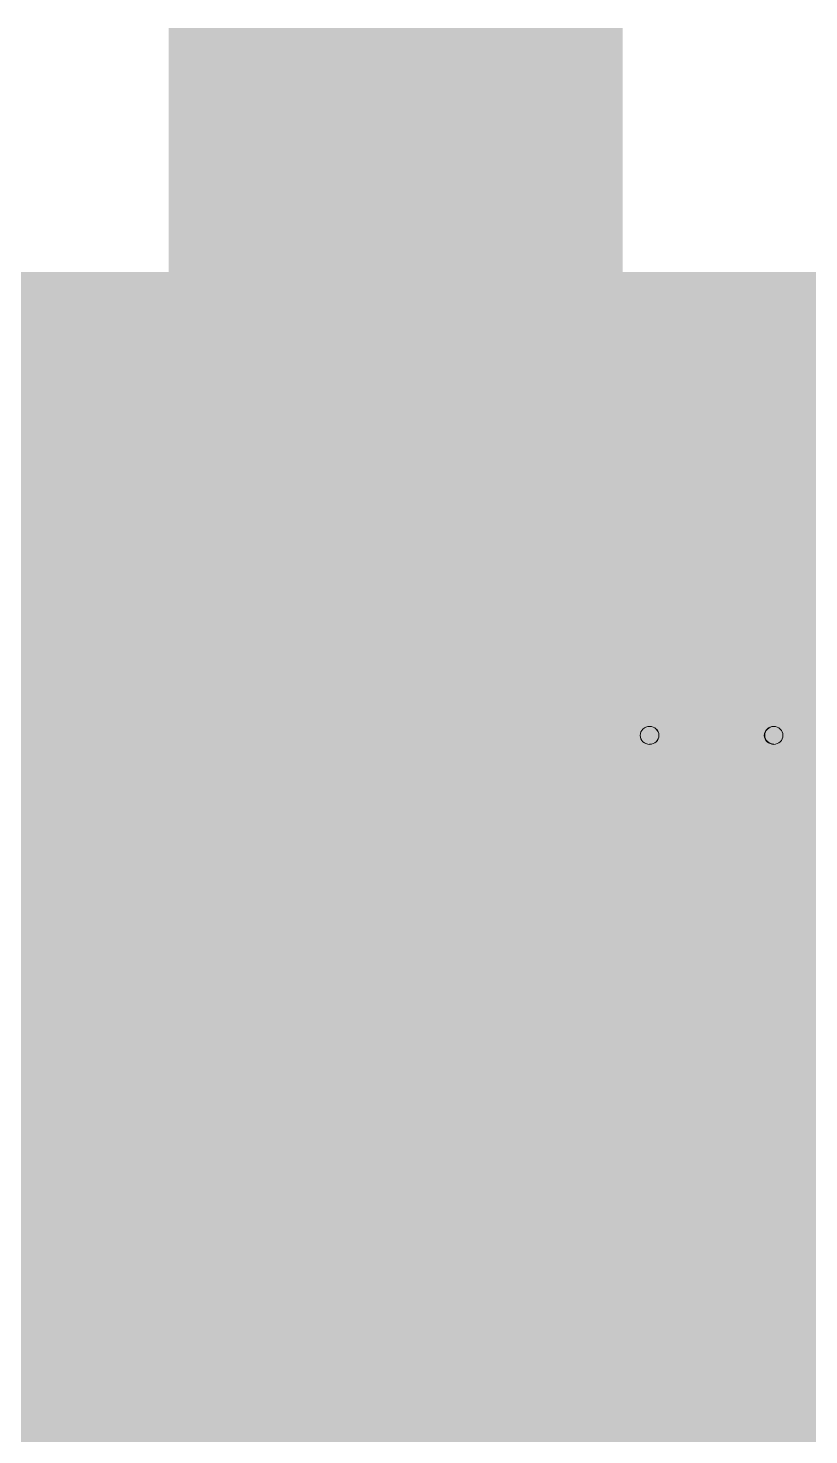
# Model space of a CAD drawing. Header units: millimetres. Extents: x 1 to 623, y -49 to 60.
# Drawn here: x 346.565 to 348.854, y 25.456 to 29.582 of the extents above; entities that cross this region are included whole.
import ezdxf

# ---------------------------------------------------------------- set-up
doc = ezdxf.new("R2010")
doc.units = ezdxf.units.MM
doc.header["$LTSCALE"] = 0.1
doc.layers.add('PDF6_Geometry', color=7, linetype='Continuous')
doc.layers.add('PDF6_Solid Fills', color=7, linetype='Continuous', true_color=0x8b8f90)

# ---------------------------------------------------------------- blocks, each defined once
blk = doc.blocks.new('ARDUINO')
at = {"layer": 'PDF6_Solid Fills', "lineweight": 20, "true_color": 0x9da0a1, "transparency": 33554559}
for points in [[(368.0042, 29.5218), (368.0042, 29.5957), (368.002, 29.5957), (366.6767, 29.5957), (366.6732, 29.5957), (366.6732, 29.5218), (366.6767, 29.5218)], [(368.0042, 29.3741), (368.0042, 29.448), (368.002, 29.448), (366.6767, 29.448), (366.6732, 29.448), (366.6732, 29.3741), (366.6767, 29.3741)], [(368.0042, 27.8971), (368.0042, 27.971), (368.002, 27.971), (366.6767, 27.971), (366.6732, 27.971), (366.6732, 27.8971), (366.6767, 27.8971)]]:
    blk.add_hatch(color=253, dxfattribs=at).paths.add_polyline_path(points)
at = {"layer": 'PDF6_Solid Fills', "lineweight": 20, "transparency": 33554559}
for points in [[(368.0042, 29.2264), (368.0042, 29.3003), (368.002, 29.3003), (366.6767, 29.3003), (366.6732, 29.3003), (366.6732, 29.2264), (366.6767, 29.2264)], [(368.0042, 29.0787), (368.0042, 29.1526), (368.002, 29.1526), (366.6767, 29.1526), (366.6732, 29.1526), (366.6732, 29.0787), (366.6767, 29.0787)], [(368.0042, 28.931), (368.0042, 29.0049), (368.002, 29.0049), (366.6767, 29.0049), (366.6732, 29.0049), (366.6732, 28.931), (366.6767, 28.931)], [(368.0042, 28.7833), (368.0042, 28.8571), (368.002, 28.8571), (366.6767, 28.8571), (366.6732, 28.8571), (366.6732, 28.7833), (366.6767, 28.7833)], [(368.0042, 28.6355), (368.0042, 28.7094), (368.002, 28.7094), (366.6767, 28.7094), (366.6732, 28.7094), (366.6732, 28.6355), (366.6767, 28.6355)], [(368.0042, 28.4879), (368.0042, 28.5617), (368.002, 28.5617), (366.6767, 28.5617), (366.6732, 28.5617), (366.6732, 28.4879), (366.6767, 28.4879)], [(368.0042, 28.3402), (368.0042, 28.4141), (368.002, 28.4141), (366.6767, 28.4141), (366.6732, 28.4141), (366.6732, 28.3402), (366.6767, 28.3402)], [(368.0042, 28.1925), (368.0042, 28.2664), (368.002, 28.2664), (366.6767, 28.2664), (366.6732, 28.2664), (366.6732, 28.1925), (366.6767, 28.1925)], [(368.0042, 28.0448), (368.0042, 28.1187), (368.002, 28.1187), (366.6767, 28.1187), (366.6732, 28.1187), (366.6732, 28.0448), (366.6767, 28.0448)], [(368.08, 27.9537), (368.2017, 27.9537), (368.2017, 27.9537, 0.418022), (368.2037, 27.9556), (368.2037, 27.9556), (368.2037, 28.0775), (368.2037, 28.0775, 0.413914), (368.2017, 28.0794), (368.2017, 28.0794), (368.08, 28.0794), (368.08, 28.0794, 0.416215), (368.0781, 28.0775), (368.0781, 28.0775), (368.0781, 27.9556), (368.0781, 27.9556, 0.42033)], [(368.08, 27.8159), (368.2017, 27.8159), (368.2017, 27.8159, 0.418022), (368.2037, 27.8178), (368.2037, 27.8178), (368.2037, 27.9396), (368.2037, 27.9396, 0.413914), (368.2017, 27.9415), (368.2017, 27.9415), (368.08, 27.9415), (368.08, 27.9415, 0.416215), (368.0781, 27.9396), (368.0781, 27.9396), (368.0781, 27.8178), (368.0781, 27.8178, 0.42033)], [(366.2886, 27.5225), (366.4104, 27.5225), (366.4104, 27.5225, 0.418022), (366.4123, 27.5243), (366.4123, 27.5243), (366.4123, 27.6462), (366.4123, 27.6462, 0.413914), (366.4104, 27.6481), (366.4104, 27.6481), (366.2886, 27.6481), (366.2886, 27.6481, 0.416215), (366.2867, 27.6462), (366.2867, 27.6462), (366.2867, 27.5243), (366.2867, 27.5243, 0.42033)], [(366.4766, 27.5225), (366.5984, 27.5225), (366.5984, 27.5225, 0.418022), (366.6003, 27.5243), (366.6003, 27.5243), (366.6003, 27.6462), (366.6003, 27.6462, 0.413914), (366.5984, 27.6481), (366.5984, 27.6481), (366.4766, 27.6481), (366.4766, 27.6481, 0.416215), (366.4747, 27.6462), (366.4747, 27.6462), (366.4747, 27.5243), (366.4747, 27.5243, 0.42033)], [(366.8474, 27.5225), (366.9692, 27.5225), (366.9692, 27.5225, 0.418022), (366.9711, 27.5243), (366.9711, 27.5243), (366.9711, 27.6462), (366.9711, 27.6462, 0.413914), (366.9692, 27.6481), (366.9692, 27.6481), (366.8474, 27.6481), (366.8474, 27.6481, 0.416215), (366.8455, 27.6462), (366.8455, 27.6462), (366.8455, 27.5243), (366.8455, 27.5243, 0.42033)], [(367.4785, 27.5225), (367.6003, 27.5225), (367.6003, 27.5225, 0.42033), (367.6022, 27.5243), (367.6022, 27.5243), (367.6022, 27.6462), (367.6022, 27.6462, 0.416215), (367.6003, 27.6481), (367.6003, 27.6481), (367.4785, 27.6481), (367.4785, 27.6481, 0.416215), (367.4766, 27.6462), (367.4766, 27.6462), (367.4766, 27.5243), (367.4766, 27.5243, 0.42033)], [(367.7503, 27.5225), (367.8721, 27.5225), (367.8721, 27.5225, 0.42033), (367.874, 27.5243), (367.874, 27.5243), (367.874, 27.6462), (367.874, 27.6462, 0.416215), (367.8721, 27.6481), (367.8721, 27.6481), (367.7503, 27.6481), (367.7503, 27.6481, 0.416215), (367.7485, 27.6462), (367.7485, 27.6462), (367.7485, 27.5243), (367.7485, 27.5243, 0.42033)], [(366.2886, 27.3846), (366.4104, 27.3846), (366.4104, 27.3846, 0.418022), (366.4123, 27.3865), (366.4123, 27.3865), (366.4123, 27.5083), (366.4123, 27.5083, 0.413914), (366.4104, 27.5102), (366.4104, 27.5102), (366.2886, 27.5102), (366.2886, 27.5102, 0.416215), (366.2867, 27.5083), (366.2867, 27.5083), (366.2867, 27.3865), (366.2867, 27.3865, 0.42033)], [(366.4766, 27.3846), (366.5984, 27.3846), (366.5984, 27.3846, 0.418022), (366.6003, 27.3865), (366.6003, 27.3865), (366.6003, 27.5083), (366.6003, 27.5083, 0.413914), (366.5984, 27.5102), (366.5984, 27.5102), (366.4766, 27.5102), (366.4766, 27.5102, 0.416215), (366.4747, 27.5083), (366.4747, 27.5083), (366.4747, 27.3865), (366.4747, 27.3865, 0.42033)], [(366.8474, 27.3846), (366.9692, 27.3846), (366.9692, 27.3846, 0.418022), (366.9711, 27.3865), (366.9711, 27.3865), (366.9711, 27.5083), (366.9711, 27.5083, 0.413914), (366.9692, 27.5102), (366.9692, 27.5102), (366.8474, 27.5102), (366.8474, 27.5102, 0.416215), (366.8455, 27.5083), (366.8455, 27.5083), (366.8455, 27.3865), (366.8455, 27.3865, 0.42033)], [(367.4785, 27.3846), (367.6003, 27.3846), (367.6003, 27.3846, 0.42033), (367.6022, 27.3865), (367.6022, 27.3865), (367.6022, 27.5083), (367.6022, 27.5083, 0.416215), (367.6003, 27.5102), (367.6003, 27.5102), (367.4785, 27.5102), (367.4785, 27.5102, 0.416215), (367.4766, 27.5083), (367.4766, 27.5083), (367.4766, 27.3865), (367.4766, 27.3865, 0.42033)], [(367.7503, 27.3846), (367.8721, 27.3846), (367.8721, 27.3846, 0.42033), (367.874, 27.3865), (367.874, 27.3865), (367.874, 27.5083), (367.874, 27.5083, 0.416215), (367.8721, 27.5102), (367.8721, 27.5102), (367.7503, 27.5102), (367.7503, 27.5102, 0.416215), (367.7485, 27.5083), (367.7485, 27.5083), (367.7485, 27.3865), (367.7485, 27.3865, 0.42033)], [(366.2886, 27.1649), (366.4104, 27.1649), (366.4104, 27.1649, 0.418022), (366.4123, 27.1668), (366.4123, 27.1668), (366.4123, 27.2887), (366.4123, 27.2887, 0.413914), (366.4104, 27.2906), (366.4104, 27.2906), (366.2886, 27.2906), (366.2886, 27.2906, 0.416215), (366.2867, 27.2887), (366.2867, 27.2887), (366.2867, 27.1668), (366.2867, 27.1668, 0.42033)], [(366.2886, 27.0271), (366.4104, 27.0271), (366.4104, 27.0271, 0.418022), (366.4123, 27.029), (366.4123, 27.029), (366.4123, 27.1508), (366.4123, 27.1508, 0.413914), (366.4104, 27.1527), (366.4104, 27.1527), (366.2886, 27.1527), (366.2886, 27.1527, 0.416215), (366.2867, 27.1508), (366.2867, 27.1508), (366.2867, 27.029), (366.2867, 27.029, 0.42033)], [(366.2886, 26.8074), (366.4104, 26.8074), (366.4104, 26.8074, 0.418022), (366.4123, 26.8093), (366.4123, 26.8093), (366.4123, 26.9311), (366.4123, 26.9311, 0.413914), (366.4104, 26.933), (366.4104, 26.933), (366.2886, 26.933), (366.2886, 26.933, 0.416215), (366.2867, 26.9311), (366.2867, 26.9311), (366.2867, 26.8093), (366.2867, 26.8093, 0.42033)], [(367.4007, 26.7746), (367.4592, 26.716), (367.542, 26.716), (367.6005, 26.7746), (367.6005, 26.8574), (367.542, 26.9159), (367.4592, 26.9159), (367.4007, 26.8574)], [(367.6861, 26.7746), (367.7446, 26.716), (367.8274, 26.716), (367.8859, 26.7746), (367.8859, 26.8574), (367.8274, 26.9159), (367.7446, 26.9159), (367.6861, 26.8574)], [(366.2886, 26.6696), (366.4104, 26.6696), (366.4104, 26.6696, 0.418022), (366.4123, 26.6715), (366.4123, 26.6715), (366.4123, 26.7933), (366.4123, 26.7933, 0.413914), (366.4104, 26.7952), (366.4104, 26.7952), (366.2886, 26.7952), (366.2886, 26.7952, 0.416215), (366.2867, 26.7933), (366.2867, 26.7933), (366.2867, 26.6715), (366.2867, 26.6715, 0.42033)], [(367.4007, 26.4891), (367.4592, 26.4305), (367.542, 26.4305), (367.6005, 26.4891), (367.6005, 26.5718), (367.542, 26.6303), (367.4592, 26.6303), (367.4007, 26.5718)], [(367.6861, 26.4891), (367.7446, 26.4305), (367.8274, 26.4305), (367.8859, 26.4891), (367.8859, 26.5718), (367.8274, 26.6303), (367.7446, 26.6303), (367.6861, 26.5718)], [(366.2886, 26.4499), (366.4104, 26.4499), (366.4104, 26.4499, 0.418022), (366.4123, 26.4518), (366.4123, 26.4518), (366.4123, 26.5736), (366.4123, 26.5736, 0.413914), (366.4104, 26.5755), (366.4104, 26.5755), (366.2886, 26.5755), (366.2886, 26.5755, 0.416215), (366.2867, 26.5736), (366.2867, 26.5736), (366.2867, 26.4518), (366.2867, 26.4518, 0.42033)], [(366.2886, 26.3121), (366.4104, 26.3121), (366.4104, 26.3121, 0.418022), (366.4123, 26.314), (366.4123, 26.314), (366.4123, 26.4358), (366.4123, 26.4358, 0.413914), (366.4104, 26.4377), (366.4104, 26.4377), (366.2886, 26.4377), (366.2886, 26.4377, 0.416215), (366.2867, 26.4358), (366.2867, 26.4358), (366.2867, 26.314), (366.2867, 26.314, 0.42033)], [(366.2886, 26.0924), (366.4104, 26.0924), (366.4104, 26.0924, 0.418022), (366.4123, 26.0943), (366.4123, 26.0943), (366.4123, 26.2161), (366.4123, 26.2161, 0.413914), (366.4104, 26.218), (366.4104, 26.218), (366.2886, 26.218), (366.2886, 26.218, 0.416215), (366.2867, 26.2161), (366.2867, 26.2161), (366.2867, 26.0943), (366.2867, 26.0943, 0.42033)], [(366.2886, 25.9545), (366.4104, 25.9545), (366.4104, 25.9545, 0.418022), (366.4123, 25.9564), (366.4123, 25.9564), (366.4123, 26.0783), (366.4123, 26.0783, 0.413914), (366.4104, 26.0802), (366.4104, 26.0802), (366.2886, 26.0802), (366.2886, 26.0802, 0.416215), (366.2867, 26.0783), (366.2867, 26.0783), (366.2867, 25.9564), (366.2867, 25.9564, 0.42033)], [(367.994, 25.7339), (368.1158, 25.7339), (368.1158, 25.7339, 0.418022), (368.1177, 25.7358), (368.1177, 25.7358), (368.1177, 25.8577), (368.1177, 25.8577, 0.413914), (368.1158, 25.8596), (368.1158, 25.8596), (367.994, 25.8596), (367.994, 25.8596, 0.416215), (367.9921, 25.8577), (367.9921, 25.8577), (367.9921, 25.7358), (367.9921, 25.7358, 0.42033)], [(367.994, 25.5961), (368.1158, 25.5961), (368.1158, 25.5961, 0.418022), (368.1177, 25.598), (368.1177, 25.598), (368.1177, 25.7198), (368.1177, 25.7198, 0.413914), (368.1158, 25.7217), (368.1158, 25.7217), (367.994, 25.7217), (367.994, 25.7217, 0.416215), (367.9921, 25.7198), (367.9921, 25.7198), (367.9921, 25.598), (367.9921, 25.598, 0.42033)]]:
    blk.add_hatch(color=256, dxfattribs=at).paths.add_polyline_path(points)
at = {"layer": 'PDF6_Solid Fills', "lineweight": 20, "true_color": 0x017481, "transparency": 33554559}
for points in [[(367.3383, 17.4148), (363.4689, 17.4148), (363.1821, 17.7016), (363.1518, 17.7016), (363.1404, 17.7021), (363.1299, 17.7038), (363.1189, 17.7065), (363.1084, 17.71), (363.0983, 17.7148), (363.0891, 17.7205), (363.0803, 17.7271), (363.072, 17.7345), (363.0645, 17.7429), (363.058, 17.7516), (363.0522, 17.7613), (363.0474, 17.7709), (363.0435, 17.7819), (363.0413, 17.7924), (363.0395, 17.8034), (363.0386, 17.8144), (363.0386, 28.7671), (363.0395, 28.7785), (363.0413, 28.7895), (363.0435, 28.8), (363.0474, 28.8105), (363.0522, 28.8206), (363.058, 28.8302), (363.0645, 28.839), (363.072, 28.8474), (363.0803, 28.8548), (363.0891, 28.8614), (363.0983, 28.8666), (363.1084, 28.8715), (363.1189, 28.8754), (363.1299, 28.878), (363.1404, 28.8798), (363.1518, 28.8802), (368.9457, 28.8802), (368.9567, 28.8798), (368.9676, 28.878), (368.9781, 28.8754), (368.9887, 28.8715), (368.9988, 28.8666), (369.0084, 28.8614), (369.0172, 28.8548), (369.0255, 28.8474), (369.033, 28.839), (369.0396, 28.8302), (369.0448, 28.8206), (369.0496, 28.8105), (369.0536, 28.8), (369.0562, 28.7895), (369.058, 28.7785), (369.0584, 28.7671), (369.058, 28.7671), (369.058, 18.5595), (369.0584, 18.5595), (369.0584, 17.8113), (369.058, 17.8003), (369.0562, 17.7894), (369.0536, 17.7788), (369.0496, 17.7679), (369.0448, 17.7578), (369.0396, 17.7486), (369.033, 17.7398), (369.0255, 17.7315), (369.0172, 17.724), (369.0084, 17.7174), (368.9988, 17.7117), (368.9887, 17.7069), (368.9781, 17.7034), (368.9676, 17.7007), (368.9567, 17.699), (368.9457, 17.6986), (367.6217, 17.6986)], [(367.3987, 27.5154), (367.3987, 27.5758), (367.0486, 27.5758), (367.0486, 27.5154), (367.0486, 27.455), (367.3987, 27.455)], [(366.7252, 25.7273), (366.7252, 25.7877), (366.3752, 25.7877), (366.3752, 25.7273), (366.3752, 25.6669), (366.7252, 25.6669)], [(367.6604, 25.7273), (367.6604, 25.7877), (367.3103, 25.7877), (367.3103, 25.7273), (367.3103, 25.6669), (367.6604, 25.6669)]]:
    blk.add_hatch(color=136, dxfattribs=at).paths.add_polyline_path(points)
at = {"layer": 'PDF6_Solid Fills', "lineweight": 20, "true_color": 0x8a7867, "transparency": 33554559}
for points in [[(368.3848, 28.6406), (368.3848, 28.737), (368.3281, 28.737), (368.3281, 28.6406), (368.3281, 28.5442), (368.3848, 28.5442)], [(368.3269, 27.9195), (368.3269, 27.8231), (368.3835, 27.8231), (368.3835, 27.9195), (368.3835, 28.0159), (368.3269, 28.0159)]]:
    blk.add_hatch(color=8, dxfattribs=at).paths.add_polyline_path(points)
h = blk.add_hatch(color=8, dxfattribs=at)
h.paths.add_polyline_path([(366.3756, 28.2322), (366.3756, 28.339)], flags=0)
h.paths.add_polyline_path([(366.3322, 28.3834, 0.405226), (366.3756, 28.339)], flags=0)
h.paths.add_polyline_path([(366.3756, 28.428, 0.403959), (366.3322, 28.3834)], flags=0)
h.paths.add_polyline_path([(366.3756, 28.428), (366.3756, 28.5266), (366.3756, 28.5804), (366.2575, 28.5804), (365.8988, 28.5804), (365.8705, 28.5804), (365.7807, 28.5804), (365.7807, 28.4283)], flags=0)
h.paths.add_polyline_path([(365.8255, 28.3834, 0.413721), (365.7807, 28.4283)], flags=0)
h.paths.add_polyline_path([(365.7807, 28.3387, 0.413312), (365.8255, 28.3834)], flags=0)
h.paths.add_polyline_path([(365.7807, 28.3387), (365.7807, 28.1903), (365.8705, 28.1903), (365.8988, 28.1903), (366.2575, 28.1903), (366.3756, 28.1903)], flags=0)
at = {"layer": 'PDF6_Solid Fills', "lineweight": 20, "true_color": 0xdddede, "transparency": 33554559}
h = blk.add_hatch(color=254, dxfattribs=at)
h.paths.add_polyline_path([(368.8099, 28.28, 0.414306), (368.6239, 28.466)], flags=0)
h.paths.add_polyline_path([(368.6239, 28.094, 0.414138), (368.8099, 28.28)], flags=0)
h.paths.add_polyline_path([(368.4379, 28.28, 0.414062), (368.6239, 28.094)], flags=0)
h.paths.add_polyline_path([(368.6239, 28.466, 0.414231), (368.4379, 28.28)], flags=0)
at = {"layer": 'PDF6_Solid Fills', "lineweight": 20, "true_color": 0xc2c5c6, "transparency": 33554559}
h = blk.add_hatch(color=9, dxfattribs=at)
h.paths.add_polyline_path([(366.3298, 28.3832, 0.414496), (366.3746, 28.3384)], flags=0)
h.paths.add_polyline_path([(366.3746, 28.428, 0.414886), (366.3298, 28.3832)], flags=0)
h.paths.add_polyline_path([(366.4194, 28.3832, 0.414496), (366.3746, 28.428)], flags=0)
h.paths.add_polyline_path([(366.3746, 28.3384, 0.414106), (366.4194, 28.3832)], flags=0)
for points in [[(368.0883, 27.9989), (368.0883, 27.9989), (368.0883, 27.9477), (368.0883, 27.9435), (368.0883, 27.8923), (368.0887, 27.8923), (368.0887, 27.8923, 0.403753), (368.1408, 27.8418), (368.1408, 27.8418, 0.403197), (368.193, 27.8923), (368.193, 27.8923), (368.1934, 27.8923), (368.1934, 27.9435), (368.1934, 27.9477), (368.1934, 27.9989), (368.1934, 27.9989, 0.41409), (368.1409, 28.0514), (368.1409, 28.0514, 0.414552)], [(366.2969, 27.5676), (366.2969, 27.5676), (366.2969, 27.5164), (366.2969, 27.5122), (366.2969, 27.4611), (366.2973, 27.4611), (366.2973, 27.4611, 0.403753), (366.3494, 27.4105), (366.3494, 27.4105, 0.403197), (366.4017, 27.461), (366.4017, 27.461), (366.402, 27.461), (366.402, 27.5122), (366.402, 27.5164), (366.402, 27.5676), (366.402, 27.5676, 0.414321), (366.3495, 27.6202), (366.3495, 27.6202, 0.414552)], [(366.485, 27.5676), (366.485, 27.5676), (366.485, 27.5164), (366.485, 27.5122), (366.4849, 27.4611), (366.4854, 27.4611), (366.4854, 27.4611, 0.403753), (366.5375, 27.4105), (366.5375, 27.4105, 0.403197), (366.5897, 27.461), (366.5897, 27.461), (366.5901, 27.461), (366.5901, 27.5122), (366.5901, 27.5164), (366.5901, 27.5676), (366.5901, 27.5676, 0.414321), (366.5375, 27.6202), (366.5375, 27.6202, 0.414552)], [(366.8558, 27.5676), (366.8558, 27.5676), (366.8558, 27.5164), (366.8558, 27.5122), (366.8558, 27.4611), (366.8562, 27.4611), (366.8562, 27.4611, 0.403753), (366.9083, 27.4105), (366.9083, 27.4105, 0.403197), (366.9605, 27.461), (366.9605, 27.461), (366.9609, 27.461), (366.9609, 27.5122), (366.9609, 27.5164), (366.9609, 27.5676), (366.9609, 27.5676, 0.41409), (366.9084, 27.6202), (366.9084, 27.6202, 0.414552)], [(367.4869, 27.5676), (367.4869, 27.5676), (367.4869, 27.5164), (367.4869, 27.5122), (367.4868, 27.4611), (367.4873, 27.4611), (367.4873, 27.4611, 0.403753), (367.5394, 27.4105), (367.5394, 27.4105, 0.403197), (367.5916, 27.461), (367.5916, 27.461), (367.592, 27.461), (367.592, 27.5122), (367.592, 27.5164), (367.592, 27.5676), (367.592, 27.5676, 0.41409), (367.5394, 27.6202), (367.5394, 27.6202, 0.414552)], [(367.7587, 27.5676), (367.7587, 27.5676), (367.7587, 27.5164), (367.7587, 27.5122), (367.7587, 27.4611), (367.7591, 27.4611), (367.7591, 27.4611, 0.403753), (367.8112, 27.4105), (367.8112, 27.4105, 0.403197), (367.8634, 27.461), (367.8634, 27.461), (367.8638, 27.461), (367.8638, 27.5122), (367.8638, 27.5164), (367.8638, 27.5676), (367.8638, 27.5676, 0.41409), (367.8113, 27.6202), (367.8113, 27.6202, 0.414552)], [(366.2969, 27.2101), (366.2969, 27.2101), (366.2969, 27.1589), (366.2969, 27.1547), (366.2969, 27.1035), (366.2973, 27.1035), (366.2973, 27.1035, 0.403753), (366.3494, 27.053), (366.3494, 27.053, 0.403197), (366.4017, 27.1035), (366.4017, 27.1035), (366.402, 27.1035), (366.402, 27.1547), (366.402, 27.1589), (366.402, 27.2101), (366.402, 27.2101, 0.414321), (366.3495, 27.2626), (366.3495, 27.2626, 0.414552)], [(366.2969, 26.8526), (366.2969, 26.8526), (366.2969, 26.8014), (366.2969, 26.7972), (366.2969, 26.746), (366.2973, 26.746), (366.2973, 26.746, 0.403753), (366.3494, 26.6954), (366.3494, 26.6954, 0.403197), (366.4017, 26.746), (366.4017, 26.746), (366.402, 26.746), (366.402, 26.7972), (366.402, 26.8014), (366.402, 26.8526), (366.402, 26.8526, 0.41409), (366.3495, 26.9052), (366.3495, 26.9052, 0.414321)], [(366.2969, 26.4951), (366.2969, 26.4951), (366.2969, 26.4438), (366.2969, 26.4397), (366.2969, 26.3885), (366.2973, 26.3885), (366.2973, 26.3885, 0.403753), (366.3494, 26.3379), (366.3494, 26.3379, 0.403197), (366.4017, 26.3885), (366.4017, 26.3885), (366.402, 26.3885), (366.402, 26.4396), (366.402, 26.4438), (366.402, 26.4951), (366.402, 26.4951, 0.414321), (366.3495, 26.5476), (366.3495, 26.5476, 0.414552)], [(366.2969, 26.1376), (366.2969, 26.1376), (366.2969, 26.0863), (366.2969, 26.0821), (366.2969, 26.031), (366.2973, 26.031), (366.2973, 26.031, 0.403753), (366.3494, 25.9804), (366.3494, 25.9804, 0.403197), (366.4017, 26.031), (366.4017, 26.031), (366.402, 26.031), (366.402, 26.0821), (366.402, 26.0863), (366.402, 26.1375), (366.402, 26.1375, 0.41409), (366.3495, 26.1901), (366.3495, 26.1901, 0.414321)], [(368.0024, 25.7791), (368.0023, 25.7791), (368.0023, 25.7279), (368.0023, 25.7237), (368.0023, 25.6725), (368.0028, 25.6725), (368.0028, 25.6725, 0.403753), (368.0549, 25.6219), (368.0549, 25.6219, 0.403197), (368.1071, 25.6725), (368.1071, 25.6725), (368.1075, 25.6725), (368.1075, 25.7237), (368.1075, 25.7279), (368.1075, 25.7791), (368.1075, 25.7791, 0.41409), (368.0549, 25.8317), (368.0549, 25.8317, 0.414321)]]:
    blk.add_hatch(color=9, dxfattribs=at).paths.add_polyline_path(points)
at = {"layer": 'PDF6_Solid Fills', "lineweight": 20, "true_color": 0xa1cbcf, "transparency": 33554559}
h = blk.add_hatch(color=9, dxfattribs=at)
h.paths.add_polyline_path([(367.1089, 27.6361, 0.413669), (367.0789, 27.6663)], flags=0)
h.paths.add_polyline_path([(367.0789, 27.6059, 0.414245), (367.1089, 27.6361)], flags=0)
h.paths.add_polyline_path([(367.0486, 27.6361, 0.414257), (367.0789, 27.6059)], flags=0)
h.paths.add_polyline_path([(367.0789, 27.6663, 0.413675), (367.0486, 27.6361)], flags=0)
h = blk.add_hatch(color=9, dxfattribs=at)
h.paths.add_polyline_path([(367.2054, 27.6361, 0.413356), (367.1753, 27.6663)], flags=0)
h.paths.add_polyline_path([(367.1753, 27.6059, 0.413935), (367.2054, 27.6361)], flags=0)
h.paths.add_polyline_path([(367.1451, 27.6361, 0.413676), (367.1753, 27.6059)], flags=0)
h.paths.add_polyline_path([(367.1753, 27.6663, 0.413096), (367.1451, 27.6361)], flags=0)
h = blk.add_hatch(color=9, dxfattribs=at)
h.paths.add_polyline_path([(367.302, 27.6361, 0.41264), (367.2717, 27.6663)], flags=0)
h.paths.add_polyline_path([(367.2717, 27.6059, 0.413223), (367.302, 27.6361)], flags=0)
h.paths.add_polyline_path([(367.2416, 27.6361, 0.413935), (367.2717, 27.6059)], flags=0)
h.paths.add_polyline_path([(367.2717, 27.6663, 0.413356), (367.2416, 27.6361)], flags=0)
h = blk.add_hatch(color=9, dxfattribs=at)
h.paths.add_polyline_path([(367.3987, 27.6361, 0.412059), (367.3685, 27.6663)], flags=0)
h.paths.add_polyline_path([(367.3685, 27.6059, 0.41264), (367.3987, 27.6361)], flags=0)
h.paths.add_polyline_path([(367.3383, 27.6361, 0.413365), (367.3685, 27.6059)], flags=0)
h.paths.add_polyline_path([(367.3685, 27.6663, 0.412783), (367.3383, 27.6361)], flags=0)
at = {"layer": 'PDF6_Solid Fills', "lineweight": 20, "true_color": 0x8a7867, "transparency": 33554559}
h = blk.add_hatch(color=8, dxfattribs=at)
h.paths.add_polyline_path([(368.4476, 27.4326), (368.4476, 27.4953)], flags=0)
h.paths.add_polyline_path([(368.4476, 27.5475), (368.4476, 27.6053), (368.4476, 27.6368), (368.3753, 27.6368), (368.1556, 27.6368), (368.1383, 27.6368), (368.0833, 27.6368), (368.0833, 27.5476)], flags=0)
h.paths.add_polyline_path([(368.0833, 27.4951), (368.0833, 27.4081), (368.1383, 27.4081), (368.1556, 27.4081), (368.3753, 27.4081), (368.4476, 27.4081)], flags=0)
at = {"layer": 'PDF6_Solid Fills', "lineweight": 20, "true_color": 0xe5540f, "transparency": 33554559}
for points in [[(367.3987, 27.5154), (367.3987, 27.5758), (367.0486, 27.5758), (367.0486, 27.5154), (367.0486, 27.455), (367.3987, 27.455)], [(366.7252, 25.7273), (366.7252, 25.7877), (366.3752, 25.7877), (366.3752, 25.7273), (366.3752, 25.6669), (366.7252, 25.6669)], [(367.6604, 25.7273), (367.6604, 25.7877), (367.3103, 25.7877), (367.3103, 25.7273), (367.3103, 25.6669), (367.6604, 25.6669)]]:
    blk.add_hatch(color=32, dxfattribs=at).paths.add_polyline_path(points)
at = {"layer": 'PDF6_Solid Fills', "lineweight": 20, "true_color": 0x11100d, "transparency": 33554559}
for points in [[(367.3987, 27.5154), (367.3987, 27.5758), (367.0486, 27.5758), (367.0486, 27.5154), (367.0486, 27.455), (367.3987, 27.455)], [(368.5484, 26.4617), (368.5484, 26.5743), (368.4688, 26.6539), (368.4689, 26.6769), (368.5484, 26.7565), (368.5484, 26.8691), (368.4688, 26.9486), (368.4689, 26.9716), (368.5484, 27.0512), (368.5484, 27.1638), (368.4688, 27.2434), (368.3564, 27.2434), (368.1741, 27.2434), (368.0616, 27.2434), (367.982, 27.1638), (367.982, 27.0512), (368.0616, 26.9716), (368.0616, 26.9486), (367.982, 26.8691), (367.982, 26.7565), (368.0616, 26.6769), (368.0616, 26.6539), (367.982, 26.5743), (367.982, 26.4617), (368.0616, 26.3822), (368.1741, 26.3822), (368.3564, 26.3822), (368.469, 26.3822)], [(366.7252, 25.7273), (366.7252, 25.7877), (366.3752, 25.7877), (366.3752, 25.7273), (366.3752, 25.6669), (366.7252, 25.6669)], [(367.6604, 25.7273), (367.6604, 25.7877), (367.3103, 25.7877), (367.3103, 25.7273), (367.3103, 25.6669), (367.6604, 25.6669)]]:
    blk.add_hatch(color=28, dxfattribs=at).paths.add_polyline_path(points)
at = {"layer": 'PDF6_Solid Fills', "lineweight": 20, "true_color": 0xa1cbcf, "transparency": 33554559}
h = blk.add_hatch(color=9, dxfattribs=at)
h.paths.add_polyline_path([(367.1089, 27.3946, 0.413669), (367.0789, 27.4248)], flags=0)
h.paths.add_polyline_path([(367.0789, 27.3644, 0.414245), (367.1089, 27.3946)], flags=0)
h.paths.add_polyline_path([(367.0486, 27.3946, 0.414257), (367.0789, 27.3644)], flags=0)
h.paths.add_polyline_path([(367.0789, 27.4248, 0.413675), (367.0486, 27.3946)], flags=0)
h = blk.add_hatch(color=9, dxfattribs=at)
h.paths.add_polyline_path([(367.2054, 27.3946, 0.413356), (367.1753, 27.4248)], flags=0)
h.paths.add_polyline_path([(367.1753, 27.3644, 0.413935), (367.2054, 27.3946)], flags=0)
h.paths.add_polyline_path([(367.1451, 27.3946, 0.413676), (367.1753, 27.3644)], flags=0)
h.paths.add_polyline_path([(367.1753, 27.4248, 0.413096), (367.1451, 27.3946)], flags=0)
h = blk.add_hatch(color=9, dxfattribs=at)
h.paths.add_polyline_path([(367.302, 27.3946, 0.41264), (367.2717, 27.4248)], flags=0)
h.paths.add_polyline_path([(367.2717, 27.3644, 0.413223), (367.302, 27.3946)], flags=0)
h.paths.add_polyline_path([(367.2416, 27.3946, 0.413935), (367.2717, 27.3644)], flags=0)
h.paths.add_polyline_path([(367.2717, 27.4248, 0.413356), (367.2416, 27.3946)], flags=0)
h = blk.add_hatch(color=9, dxfattribs=at)
h.paths.add_polyline_path([(367.3987, 27.3946, 0.412059), (367.3685, 27.4248)], flags=0)
h.paths.add_polyline_path([(367.3685, 27.3644, 0.41264), (367.3987, 27.3946)], flags=0)
h.paths.add_polyline_path([(367.3383, 27.3946, 0.413365), (367.3685, 27.3644)], flags=0)
h.paths.add_polyline_path([(367.3685, 27.4248, 0.412783), (367.3383, 27.3946)], flags=0)
at = {"layer": 'PDF6_Solid Fills', "lineweight": 20, "transparency": 33554559}
h = blk.add_hatch(color=256, dxfattribs=at)
h.paths.add_polyline_path([(368.1684, 27.1075, 0.4144), (368.1178, 27.1581)], flags=0)
h.paths.add_polyline_path([(368.1178, 27.057, 0.414038), (368.1684, 27.1075)], flags=0)
h.paths.add_polyline_path([(368.0673, 27.1075, 0.413761), (368.1178, 27.057)], flags=0)
h.paths.add_polyline_path([(368.1178, 27.1581, 0.414123), (368.0673, 27.1075)], flags=0)
h = blk.add_hatch(color=256, dxfattribs=at)
h.paths.add_polyline_path([(368.4631, 27.1075, 0.414742), (368.4126, 27.1581)], flags=0)
h.paths.add_polyline_path([(368.4126, 27.057, 0.41438), (368.4631, 27.1075)], flags=0)
h.paths.add_polyline_path([(368.3621, 27.1075, 0.413761), (368.4126, 27.057)], flags=0)
h.paths.add_polyline_path([(368.4126, 27.1581, 0.414123), (368.3621, 27.1075)], flags=0)
at = {"layer": 'PDF6_Solid Fills', "lineweight": 20, "true_color": 0xadb0b1, "transparency": 33554559}
for points in [[(367.5006, 26.7626, 0.414419), (367.5539, 26.8159), (367.5539, 26.8159, 0.414423), (367.5006, 26.8693), (367.5006, 26.8693, 0.414343), (367.4472, 26.8159), (367.4472, 26.8159, 0.414338)], [(367.786, 26.7626, 0.414014), (367.8395, 26.8159), (367.8395, 26.8159, 0.41402), (367.786, 26.8693), (367.786, 26.8693, 0.413838), (367.7327, 26.8159), (367.7327, 26.8159, 0.413833)], [(367.5006, 26.4771, 0.414682), (367.5539, 26.5304), (367.5539, 26.5304, 0.414747), (367.5006, 26.5838), (367.5006, 26.5838, 0.414666), (367.4472, 26.5304), (367.4472, 26.5304, 0.414601)], [(367.786, 26.4771, 0.414277), (367.8395, 26.5304), (367.8395, 26.5304, 0.414343), (367.786, 26.5838), (367.786, 26.5838, 0.414162), (367.7327, 26.5304), (367.7327, 26.5304, 0.414096)]]:
    blk.add_hatch(color=253, dxfattribs=at).paths.add_polyline_path(points)
at = {"layer": 'PDF6_Solid Fills', "lineweight": 20, "transparency": 33554559}
h = blk.add_hatch(color=256, dxfattribs=at)
h.paths.add_polyline_path([(368.1684, 26.8128, 0.4144), (368.1178, 26.8633)], flags=0)
h.paths.add_polyline_path([(368.1178, 26.7622, 0.41447), (368.1684, 26.8128)], flags=0)
h.paths.add_polyline_path([(368.0673, 26.8128, 0.414192), (368.1178, 26.7622)], flags=0)
h.paths.add_polyline_path([(368.1178, 26.8633, 0.414123), (368.0673, 26.8128)], flags=0)
h = blk.add_hatch(color=256, dxfattribs=at)
h.paths.add_polyline_path([(368.4631, 26.8128, 0.414742), (368.4126, 26.8633)], flags=0)
h.paths.add_polyline_path([(368.4125, 26.7622, 0.415088), (368.4631, 26.8128)], flags=0)
h.paths.add_polyline_path([(368.3621, 26.8128, 0.413845), (368.4125, 26.7622)], flags=0)
h.paths.add_polyline_path([(368.4126, 26.8633, 0.414811), (368.3621, 26.8128)], flags=0)
h = blk.add_hatch(color=256, dxfattribs=at)
h.paths.add_polyline_path([(368.1684, 26.518, 0.4144), (368.1178, 26.5686)], flags=0)
h.paths.add_polyline_path([(368.1178, 26.4675, 0.414315), (368.1684, 26.518)], flags=0)
h.paths.add_polyline_path([(368.0673, 26.518, 0.414192), (368.1178, 26.4675)], flags=0)
h.paths.add_polyline_path([(368.1178, 26.5686, 0.414123), (368.0673, 26.518)], flags=0)
h = blk.add_hatch(color=256, dxfattribs=at)
h.paths.add_polyline_path([(368.4631, 26.518, 0.414811), (368.4126, 26.5686)], flags=0)
h.paths.add_polyline_path([(368.4125, 26.4675, 0.415792), (368.4631, 26.518)], flags=0)
h.paths.add_polyline_path([(368.3621, 26.518, 0.413845), (368.4125, 26.4675)], flags=0)
h.paths.add_polyline_path([(368.4126, 26.5686, 0.414811), (368.3621, 26.518)], flags=0)
at = {"layer": 'PDF6_Solid Fills', "lineweight": 20, "true_color": 0xa1cbcf, "transparency": 33554559}
h = blk.add_hatch(color=9, dxfattribs=at)
h.paths.add_polyline_path([(366.4355, 25.848, 0.413669), (366.4054, 25.8782)], flags=0)
h.paths.add_polyline_path([(366.4054, 25.8178, 0.414245), (366.4355, 25.848)], flags=0)
h.paths.add_polyline_path([(366.3752, 25.848, 0.414257), (366.4054, 25.8178)], flags=0)
h.paths.add_polyline_path([(366.4054, 25.8782, 0.413675), (366.3752, 25.848)], flags=0)
h = blk.add_hatch(color=9, dxfattribs=at)
h.paths.add_polyline_path([(366.532, 25.848, 0.413356), (366.5018, 25.8782)], flags=0)
h.paths.add_polyline_path([(366.5018, 25.8178, 0.413935), (366.532, 25.848)], flags=0)
h.paths.add_polyline_path([(366.4717, 25.848, 0.413676), (366.5018, 25.8178)], flags=0)
h.paths.add_polyline_path([(366.5018, 25.8782, 0.413096), (366.4717, 25.848)], flags=0)
h = blk.add_hatch(color=9, dxfattribs=at)
h.paths.add_polyline_path([(366.6285, 25.848, 0.41264), (366.5983, 25.8782)], flags=0)
h.paths.add_polyline_path([(366.5983, 25.8178, 0.413223), (366.6285, 25.848)], flags=0)
h.paths.add_polyline_path([(366.5681, 25.848, 0.413935), (366.5983, 25.8178)], flags=0)
h.paths.add_polyline_path([(366.5983, 25.8782, 0.413356), (366.5681, 25.848)], flags=0)
h = blk.add_hatch(color=9, dxfattribs=at)
h.paths.add_polyline_path([(366.7252, 25.848, 0.412059), (366.695, 25.8782)], flags=0)
h.paths.add_polyline_path([(366.695, 25.8178, 0.41264), (366.7252, 25.848)], flags=0)
h.paths.add_polyline_path([(366.6648, 25.848, 0.413365), (366.695, 25.8178)], flags=0)
h.paths.add_polyline_path([(366.695, 25.8782, 0.412783), (366.6648, 25.848)], flags=0)
h = blk.add_hatch(color=9, dxfattribs=at)
h.paths.add_polyline_path([(367.3707, 25.848, 0.413669), (367.3406, 25.8782)], flags=0)
h.paths.add_polyline_path([(367.3406, 25.8178, 0.414245), (367.3707, 25.848)], flags=0)
h.paths.add_polyline_path([(367.3103, 25.848, 0.414257), (367.3406, 25.8178)], flags=0)
h.paths.add_polyline_path([(367.3406, 25.8782, 0.413675), (367.3103, 25.848)], flags=0)
h = blk.add_hatch(color=9, dxfattribs=at)
h.paths.add_polyline_path([(367.4672, 25.848, 0.413356), (367.437, 25.8782)], flags=0)
h.paths.add_polyline_path([(367.437, 25.8178, 0.413935), (367.4672, 25.848)], flags=0)
h.paths.add_polyline_path([(367.4069, 25.848, 0.413676), (367.437, 25.8178)], flags=0)
h.paths.add_polyline_path([(367.437, 25.8782, 0.413096), (367.4069, 25.848)], flags=0)
h = blk.add_hatch(color=9, dxfattribs=at)
h.paths.add_polyline_path([(367.5637, 25.848, 0.41264), (367.5334, 25.8782)], flags=0)
h.paths.add_polyline_path([(367.5334, 25.8178, 0.413223), (367.5637, 25.848)], flags=0)
h.paths.add_polyline_path([(367.5033, 25.848, 0.413935), (367.5334, 25.8178)], flags=0)
h.paths.add_polyline_path([(367.5334, 25.8782, 0.413356), (367.5033, 25.848)], flags=0)
h = blk.add_hatch(color=9, dxfattribs=at)
h.paths.add_polyline_path([(367.6604, 25.848, 0.412059), (367.6302, 25.8782)], flags=0)
h.paths.add_polyline_path([(367.6302, 25.8178, 0.41264), (367.6604, 25.848)], flags=0)
h.paths.add_polyline_path([(367.6, 25.848, 0.413365), (367.6302, 25.8178)], flags=0)
h.paths.add_polyline_path([(367.6302, 25.8782, 0.412783), (367.6, 25.848)], flags=0)
at = {"layer": 'PDF6_Solid Fills', "lineweight": 20, "true_color": 0xeaa800, "transparency": 33554559}
h = blk.add_hatch(color=40, dxfattribs=at)
h.paths.add_polyline_path([(366.8065, 25.7278, 0.41411), (366.9084, 25.6259)], flags=0)
h.paths.add_polyline_path([(366.9084, 25.8297, 0.414417), (366.8065, 25.7278)], flags=0)
h.paths.add_polyline_path([(367.0103, 25.7278, 0.41411), (366.9084, 25.8297)], flags=0)
h.paths.add_polyline_path([(366.9084, 25.6259, 0.413804), (367.0103, 25.7278)], flags=0)
h = blk.add_hatch(color=40, dxfattribs=at)
h.paths.add_polyline_path([(367.0644, 25.7278, 0.41411), (367.1663, 25.6259)], flags=0)
h.paths.add_polyline_path([(367.1663, 25.8297, 0.414417), (367.0644, 25.7278)], flags=0)
h.paths.add_polyline_path([(367.2682, 25.7278, 0.41411), (367.1663, 25.8297)], flags=0)
h.paths.add_polyline_path([(367.1663, 25.6259, 0.413804), (367.2682, 25.7278)], flags=0)
h = blk.add_hatch(color=40, dxfattribs=at)
h.paths.add_polyline_path([(367.6955, 25.7278, 0.41411), (367.7973, 25.6259)], flags=0)
h.paths.add_polyline_path([(367.7973, 25.8297, 0.414417), (367.6955, 25.7278)], flags=0)
h.paths.add_polyline_path([(367.8992, 25.7278, 0.41411), (367.7973, 25.8297)], flags=0)
h.paths.add_polyline_path([(367.7973, 25.6259, 0.413804), (367.8992, 25.7278)], flags=0)
at = {"layer": 'PDF6_Solid Fills', "lineweight": 20, "true_color": 0xa1cbcf, "transparency": 33554559}
h = blk.add_hatch(color=9, dxfattribs=at)
h.paths.add_polyline_path([(366.4355, 25.6065, 0.413669), (366.4054, 25.6367)], flags=0)
h.paths.add_polyline_path([(366.4054, 25.5763, 0.414245), (366.4355, 25.6065)], flags=0)
h.paths.add_polyline_path([(366.3752, 25.6065, 0.414257), (366.4054, 25.5763)], flags=0)
h.paths.add_polyline_path([(366.4054, 25.6367, 0.413675), (366.3752, 25.6065)], flags=0)
h = blk.add_hatch(color=9, dxfattribs=at)
h.paths.add_polyline_path([(366.532, 25.6065, 0.413356), (366.5018, 25.6367)], flags=0)
h.paths.add_polyline_path([(366.5018, 25.5763, 0.413935), (366.532, 25.6065)], flags=0)
h.paths.add_polyline_path([(366.4717, 25.6065, 0.413676), (366.5018, 25.5763)], flags=0)
h.paths.add_polyline_path([(366.5018, 25.6367, 0.413096), (366.4717, 25.6065)], flags=0)
h = blk.add_hatch(color=9, dxfattribs=at)
h.paths.add_polyline_path([(366.6285, 25.6065, 0.41264), (366.5983, 25.6367)], flags=0)
h.paths.add_polyline_path([(366.5983, 25.5763, 0.413223), (366.6285, 25.6065)], flags=0)
h.paths.add_polyline_path([(366.5681, 25.6065, 0.413935), (366.5983, 25.5763)], flags=0)
h.paths.add_polyline_path([(366.5983, 25.6367, 0.413356), (366.5681, 25.6065)], flags=0)
h = blk.add_hatch(color=9, dxfattribs=at)
h.paths.add_polyline_path([(366.7252, 25.6065, 0.412059), (366.695, 25.6367)], flags=0)
h.paths.add_polyline_path([(366.695, 25.5763, 0.41264), (366.7252, 25.6065)], flags=0)
h.paths.add_polyline_path([(366.6648, 25.6065, 0.413365), (366.695, 25.5763)], flags=0)
h.paths.add_polyline_path([(366.695, 25.6367, 0.412783), (366.6648, 25.6065)], flags=0)
h = blk.add_hatch(color=9, dxfattribs=at)
h.paths.add_polyline_path([(367.3707, 25.6065, 0.413669), (367.3406, 25.6367)], flags=0)
h.paths.add_polyline_path([(367.3406, 25.5763, 0.414245), (367.3707, 25.6065)], flags=0)
h.paths.add_polyline_path([(367.3103, 25.6065, 0.414257), (367.3406, 25.5763)], flags=0)
h.paths.add_polyline_path([(367.3406, 25.6367, 0.413675), (367.3103, 25.6065)], flags=0)
h = blk.add_hatch(color=9, dxfattribs=at)
h.paths.add_polyline_path([(367.4672, 25.6065, 0.413356), (367.437, 25.6367)], flags=0)
h.paths.add_polyline_path([(367.437, 25.5763, 0.413935), (367.4672, 25.6065)], flags=0)
h.paths.add_polyline_path([(367.4069, 25.6065, 0.413676), (367.437, 25.5763)], flags=0)
h.paths.add_polyline_path([(367.437, 25.6367, 0.413096), (367.4069, 25.6065)], flags=0)
h = blk.add_hatch(color=9, dxfattribs=at)
h.paths.add_polyline_path([(367.5637, 25.6065, 0.41264), (367.5334, 25.6367)], flags=0)
h.paths.add_polyline_path([(367.5334, 25.5763, 0.413223), (367.5637, 25.6065)], flags=0)
h.paths.add_polyline_path([(367.5033, 25.6065, 0.413935), (367.5334, 25.5763)], flags=0)
h.paths.add_polyline_path([(367.5334, 25.6367, 0.413356), (367.5033, 25.6065)], flags=0)
h = blk.add_hatch(color=9, dxfattribs=at)
h.paths.add_polyline_path([(367.6604, 25.6065, 0.412059), (367.6302, 25.6367)], flags=0)
h.paths.add_polyline_path([(367.6302, 25.5763, 0.41264), (367.6604, 25.6065)], flags=0)
h.paths.add_polyline_path([(367.6, 25.6065, 0.413365), (367.6302, 25.5763)], flags=0)
h.paths.add_polyline_path([(367.6302, 25.6367, 0.412783), (367.6, 25.6065)], flags=0)
at = {"layer": 'PDF6_Geometry', "color": 250, "lineweight": 20, "true_color": 0x241f21}
for points in [[(368.0558, 27.5212), (368.0558, 27.5357), (368.0681, 27.5475), (368.0832, 27.5475)], [(368.0832, 27.4949), (368.0681, 27.4949), (368.0558, 27.5067), (368.0558, 27.5212)], [(368.0832, 27.5475), (368.0983, 27.5475), (368.1107, 27.5357), (368.1107, 27.5212)], [(368.1107, 27.5212), (368.1107, 27.5067), (368.0983, 27.4949), (368.0832, 27.4949)], [(368.0833, 27.5476), (368.0984, 27.5476), (368.1107, 27.5359), (368.1107, 27.5213)], [(368.1107, 27.5213), (368.1107, 27.5068), (368.0984, 27.4951), (368.0833, 27.4951)], [(368.4196, 27.5212), (368.4196, 27.5357), (368.4318, 27.5475), (368.447, 27.5475)], [(368.447, 27.4949), (368.4318, 27.4949), (368.4196, 27.5067), (368.4196, 27.5212)], [(368.421, 27.5213), (368.421, 27.5355), (368.4329, 27.547), (368.4476, 27.5475)], [(368.4476, 27.4953), (368.4329, 27.4957), (368.421, 27.5071), (368.421, 27.5213)], [(368.447, 27.5475), (368.4622, 27.5475), (368.4744, 27.5357), (368.4744, 27.5212)], [(368.4744, 27.5212), (368.4744, 27.5067), (368.4622, 27.4949), (368.447, 27.4949)]]:
    blk.add_open_spline(points, degree=3, dxfattribs=at)
at = {"layer": 'PDF6_Solid Fills', "color": 253, "lineweight": 20, "true_color": 0x9da0a1, "transparency": 33554559}
for points in [[(366.6732, 29.5956), (368.0042, 29.5956), (366.6732, 27.823), (368.0042, 27.823)], [(368.2839, 28.809), (368.4278, 28.809), (368.2839, 28.6651), (368.4278, 28.6651)], [(368.4278, 27.7511), (368.2839, 27.7511), (368.4278, 27.895), (368.2839, 27.895)]]:
    blk.add_solid(points, dxfattribs=at)
at = {"layer": 'PDF6_Solid Fills', "lineweight": 20, "transparency": 33554559}
for points in [[(368.2839, 28.62), (368.9639, 28.62), (368.2839, 27.9401), (368.9639, 27.9401)], [(366.2029, 28.5433), (366.4611, 28.5433), (366.2029, 28.2275), (366.4611, 28.2275)], [(367.0486, 27.5758), (367.109, 27.5758), (367.0486, 27.6361), (367.109, 27.6361)], [(367.1451, 27.5758), (367.2054, 27.5758), (367.1451, 27.6361), (367.2054, 27.6361)], [(367.2417, 27.5758), (367.3021, 27.5758), (367.2417, 27.6361), (367.3021, 27.6361)], [(367.3383, 27.5758), (367.3987, 27.5758), (367.3383, 27.6361), (367.3987, 27.6361)], [(368.0208, 27.615), (368.18, 27.615), (368.0208, 27.4299), (368.18, 27.4299)], [(368.3418, 27.615), (368.5, 27.615), (368.3418, 27.4299), (368.5, 27.4299)], [(367.0486, 27.3946), (367.109, 27.3946), (367.0486, 27.455), (367.109, 27.455)], [(367.1451, 27.3946), (367.2054, 27.3946), (367.1451, 27.455), (367.2054, 27.455)], [(367.2417, 27.3946), (367.3021, 27.3946), (367.2417, 27.455), (367.3021, 27.455)], [(367.3383, 27.3946), (367.3987, 27.3946), (367.3383, 27.455), (367.3987, 27.455)], [(366.7515, 26.9925), (366.789, 26.9925), (366.7515, 26.9156), (366.789, 26.9156)], [(366.8086, 26.9925), (366.8461, 26.9925), (366.8086, 26.9156), (366.8461, 26.9156)], [(366.8657, 26.9925), (366.9032, 26.9925), (366.8657, 26.9156), (366.9032, 26.9156)], [(366.9227, 26.9925), (366.9603, 26.9925), (366.9227, 26.9156), (366.9603, 26.9156)], [(366.9798, 26.9925), (367.0173, 26.9925), (366.9798, 26.9156), (367.0173, 26.9156)], [(367.0368, 26.9925), (367.0745, 26.9925), (367.0368, 26.9156), (367.0745, 26.9156)], [(367.094, 26.9925), (367.1315, 26.9925), (367.094, 26.9156), (367.1315, 26.9156)], [(367.151, 26.9925), (367.1887, 26.9925), (367.151, 26.9156), (367.1887, 26.9156)], [(366.6466, 26.8885), (366.7235, 26.8885), (366.6466, 26.851), (366.7235, 26.851)], [(367.2157, 26.8885), (367.2926, 26.8885), (367.2157, 26.851), (367.2926, 26.851)], [(366.6466, 26.8315), (366.7235, 26.8315), (366.6466, 26.794), (366.7235, 26.794)], [(367.2157, 26.8315), (367.2926, 26.8315), (367.2157, 26.794), (367.2926, 26.794)], [(366.6466, 26.7745), (366.7235, 26.7745), (366.6466, 26.7369), (366.7235, 26.7369)], [(367.2157, 26.7745), (367.2926, 26.7745), (367.2157, 26.7369), (367.2926, 26.7369)], [(366.6466, 26.7174), (366.7235, 26.7174), (366.6466, 26.6799), (366.7235, 26.6799)], [(367.2157, 26.7174), (367.2926, 26.7174), (367.2157, 26.6799), (367.2926, 26.6799)], [(366.6466, 26.6604), (366.7235, 26.6604), (366.6466, 26.6228), (366.7235, 26.6228)], [(367.2157, 26.6604), (367.2926, 26.6604), (367.2157, 26.6228), (367.2926, 26.6228)], [(366.6466, 26.6033), (366.7235, 26.6033), (366.6466, 26.5658), (366.7235, 26.5658)], [(367.2157, 26.6033), (367.2926, 26.6033), (367.2157, 26.5658), (367.2926, 26.5658)], [(366.6466, 26.5462), (366.7235, 26.5462), (366.6466, 26.5087), (366.7235, 26.5087)], [(367.2157, 26.5462), (367.2926, 26.5462), (367.2157, 26.5087), (367.2926, 26.5087)], [(366.6466, 26.4892), (366.7235, 26.4892), (366.6466, 26.4517), (366.7235, 26.4517)], [(367.2157, 26.4892), (367.2926, 26.4892), (367.2157, 26.4517), (367.2926, 26.4517)], [(366.7515, 26.4236), (366.789, 26.4236), (366.7515, 26.3467), (366.789, 26.3467)], [(366.8086, 26.4236), (366.8461, 26.4236), (366.8086, 26.3467), (366.8461, 26.3467)], [(366.8657, 26.4236), (366.9032, 26.4236), (366.8657, 26.3467), (366.9032, 26.3467)], [(366.9227, 26.4236), (366.9603, 26.4236), (366.9227, 26.3467), (366.9603, 26.3467)], [(366.9798, 26.4236), (367.0173, 26.4236), (366.9798, 26.3467), (367.0173, 26.3467)], [(367.0368, 26.4236), (367.0745, 26.4236), (367.0368, 26.3467), (367.0745, 26.3467)], [(367.094, 26.4236), (367.1315, 26.4236), (367.094, 26.3467), (367.1315, 26.3467)], [(367.151, 26.4236), (367.1887, 26.4236), (367.151, 26.3467), (367.1887, 26.3467)], [(366.9743, 25.562), (366.8424, 25.562), (366.9743, 25.8933), (366.8424, 25.8933)], [(367.2322, 25.562), (367.1003, 25.562), (367.2322, 25.8933), (367.1003, 25.8933)], [(367.8633, 25.562), (367.7313, 25.562), (367.8633, 25.8933), (367.7313, 25.8933)], [(366.3752, 25.7877), (366.4355, 25.7877), (366.3752, 25.848), (366.4355, 25.848)], [(366.4717, 25.7877), (366.532, 25.7877), (366.4717, 25.848), (366.532, 25.848)], [(366.5683, 25.7877), (366.6287, 25.7877), (366.5683, 25.848), (366.6287, 25.848)], [(366.6648, 25.7877), (366.7252, 25.7877), (366.6648, 25.848), (366.7252, 25.848)], [(367.3103, 25.7877), (367.3707, 25.7877), (367.3103, 25.848), (367.3707, 25.848)], [(367.4069, 25.7877), (367.4672, 25.7877), (367.4069, 25.848), (367.4672, 25.848)], [(367.5035, 25.7877), (367.5639, 25.7877), (367.5035, 25.848), (367.5639, 25.848)], [(367.6, 25.7877), (367.6604, 25.7877), (367.6, 25.848), (367.6604, 25.848)], [(366.3752, 25.6065), (366.4355, 25.6065), (366.3752, 25.6669), (366.4355, 25.6669)], [(366.4717, 25.6065), (366.532, 25.6065), (366.4717, 25.6669), (366.532, 25.6669)], [(366.5683, 25.6065), (366.6287, 25.6065), (366.5683, 25.6669), (366.6287, 25.6669)], [(366.6648, 25.6065), (366.7252, 25.6065), (366.6648, 25.6669), (366.7252, 25.6669)], [(367.3103, 25.6065), (367.3707, 25.6065), (367.3103, 25.6669), (367.3707, 25.6669)], [(367.4069, 25.6065), (367.4672, 25.6065), (367.4069, 25.6669), (367.4672, 25.6669)], [(367.5035, 25.6065), (367.5639, 25.6065), (367.5035, 25.6669), (367.5639, 25.6669)], [(367.6, 25.6065), (367.6604, 25.6065), (367.6, 25.6669), (367.6604, 25.6669)]]:
    blk.add_solid(points, dxfattribs=at)
at = {"layer": 'PDF6_Solid Fills', "color": 9, "lineweight": 20, "true_color": 0xc2c5c6, "transparency": 33554559}
for points in [[(366.5245, 28.5433), (366.4611, 28.5433), (366.5245, 28.2275), (366.4611, 28.2275)], [(368.0208, 27.615), (367.982, 27.615), (368.0208, 27.4299), (367.982, 27.4299)], [(368.5388, 27.615), (368.5, 27.615), (368.5388, 27.4299), (368.5, 27.4299)]]:
    blk.add_solid(points, dxfattribs=at)
at = {"layer": 'PDF6_Solid Fills', "color": 136, "lineweight": 20, "true_color": 0x017481, "transparency": 33554559}
for points in [[(368.1934, 27.987), (368.1934, 27.9093), (368.0883, 27.987), (368.0883, 27.9093)], [(368.18, 27.6368), (368.3418, 27.6368), (368.18, 27.4081), (368.3418, 27.4081)], [(366.402, 27.5557), (366.402, 27.478), (366.2969, 27.5558), (366.2969, 27.478)], [(366.5901, 27.5557), (366.5901, 27.478), (366.485, 27.5558), (366.4849, 27.478)], [(366.9609, 27.5557), (366.9609, 27.478), (366.8558, 27.5558), (366.8558, 27.478)], [(367.592, 27.5557), (367.592, 27.478), (367.4869, 27.5558), (367.4869, 27.478)], [(367.8638, 27.5557), (367.8638, 27.478), (367.7587, 27.5558), (367.7587, 27.478)], [(366.402, 27.1982), (366.402, 27.1205), (366.2969, 27.1982), (366.2969, 27.1205)], [(367.2554, 26.3851), (366.685, 26.3851), (367.2554, 26.9552), (366.685, 26.9552)], [(366.402, 26.8407), (366.402, 26.7629), (366.2969, 26.8407), (366.2969, 26.763)], [(366.402, 26.4832), (366.402, 26.4054), (366.2969, 26.4832), (366.2969, 26.4055)], [(366.402, 26.1257), (366.402, 26.0479), (366.2969, 26.1257), (366.2969, 26.0479)], [(368.1075, 25.7672), (368.1075, 25.6895), (368.0024, 25.7672), (368.0023, 25.6895)]]:
    blk.add_solid(points, dxfattribs=at)
at = {"layer": 'PDF6_Solid Fills', "color": 32, "lineweight": 20, "true_color": 0xe5540f, "transparency": 33554559}
for points in [[(368.1934, 27.987), (368.1934, 27.9093), (368.0883, 27.987), (368.0883, 27.9093)], [(368.18, 27.6368), (368.3418, 27.6368), (368.18, 27.4081), (368.3418, 27.4081)], [(366.402, 27.5557), (366.402, 27.478), (366.2969, 27.5558), (366.2969, 27.478)], [(366.5901, 27.5557), (366.5901, 27.478), (366.485, 27.5558), (366.4849, 27.478)], [(366.9609, 27.5557), (366.9609, 27.478), (366.8558, 27.5558), (366.8558, 27.478)], [(367.592, 27.5557), (367.592, 27.478), (367.4869, 27.5558), (367.4869, 27.478)], [(367.8638, 27.5557), (367.8638, 27.478), (367.7587, 27.5558), (367.7587, 27.478)], [(366.402, 27.1982), (366.402, 27.1205), (366.2969, 27.1982), (366.2969, 27.1205)], [(367.2554, 26.3851), (366.685, 26.3851), (367.2554, 26.9552), (366.685, 26.9552)], [(366.402, 26.8407), (366.402, 26.7629), (366.2969, 26.8407), (366.2969, 26.763)], [(366.402, 26.4832), (366.402, 26.4054), (366.2969, 26.4832), (366.2969, 26.4055)], [(366.402, 26.1257), (366.402, 26.0479), (366.2969, 26.1257), (366.2969, 26.0479)], [(368.1075, 25.7672), (368.1075, 25.6895), (368.0024, 25.7672), (368.0023, 25.6895)]]:
    blk.add_solid(points, dxfattribs=at)
at = {"layer": 'PDF6_Solid Fills', "color": 28, "lineweight": 20, "true_color": 0x11100d, "transparency": 33554559}
for points in [[(368.1934, 27.987), (368.1934, 27.9093), (368.0883, 27.987), (368.0883, 27.9093)], [(368.18, 27.6368), (368.3418, 27.6368), (368.18, 27.4081), (368.3418, 27.4081)], [(366.402, 27.5557), (366.402, 27.478), (366.2969, 27.5558), (366.2969, 27.478)], [(366.5901, 27.5557), (366.5901, 27.478), (366.485, 27.5558), (366.4849, 27.478)], [(366.9609, 27.5557), (366.9609, 27.478), (366.8558, 27.5558), (366.8558, 27.478)], [(367.592, 27.5557), (367.592, 27.478), (367.4869, 27.5558), (367.4869, 27.478)], [(367.8638, 27.5557), (367.8638, 27.478), (367.7587, 27.5558), (367.7587, 27.478)], [(366.402, 27.1982), (366.402, 27.1205), (366.2969, 27.1982), (366.2969, 27.1205)], [(367.2554, 26.3851), (366.685, 26.3851), (367.2554, 26.9552), (366.685, 26.9552)], [(366.402, 26.8407), (366.402, 26.7629), (366.2969, 26.8407), (366.2969, 26.763)], [(366.402, 26.4832), (366.402, 26.4054), (366.2969, 26.4832), (366.2969, 26.4055)], [(366.402, 26.1257), (366.402, 26.0479), (366.2969, 26.1257), (366.2969, 26.0479)], [(368.1075, 25.7672), (368.1075, 25.6895), (368.0024, 25.7672), (368.0023, 25.6895)]]:
    blk.add_solid(points, dxfattribs=at)

msp = doc.modelspace()

# ---------------------------------------------------------------- block references
msp.add_blockref('ARDUINO', (-19.6966, -0.0135))

doc.saveas('drawing.dxf')
